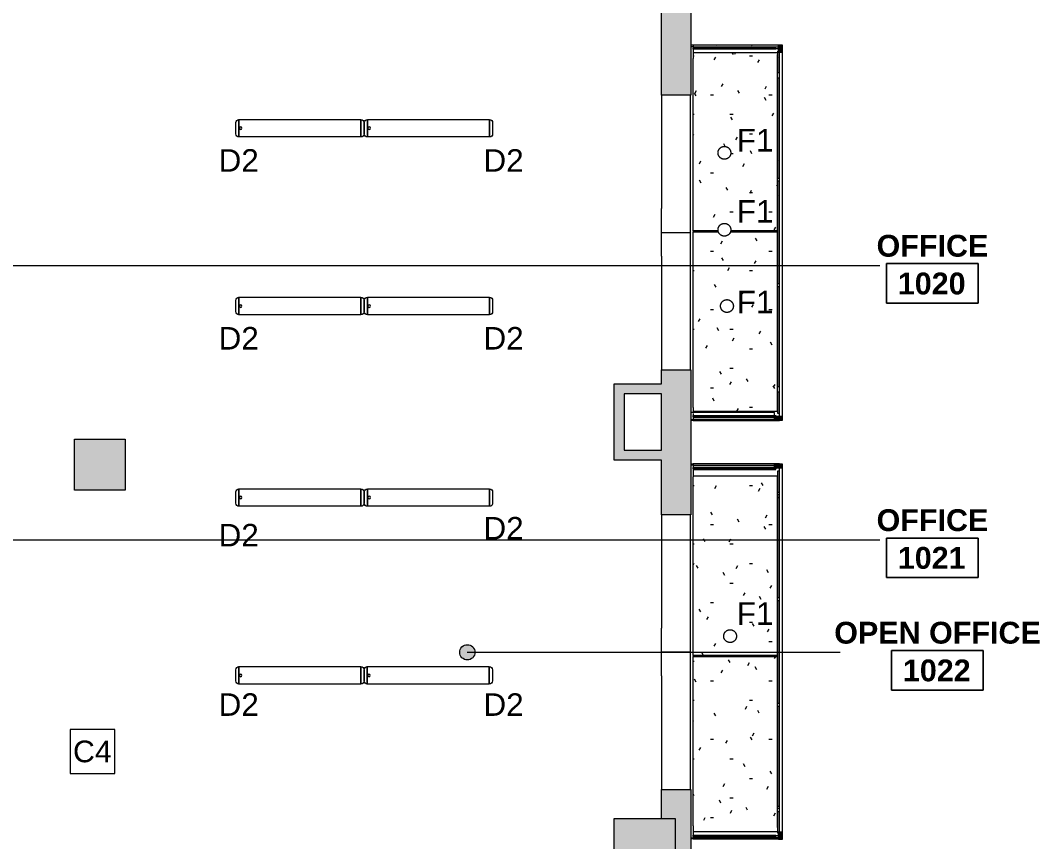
# Model space of a CAD drawing. Header units: inches. Extents: x 4387 to 7158, y 1246 to 2590.
# Drawn here: x 5964.7 to 6365.7, y 1749.2 to 2072.2 of the extents above; entities that cross this region are included whole.
import ezdxf

# ---------------------------------------------------------------- set-up
doc = ezdxf.new("R2010")
doc.units = ezdxf.units.IN
doc.header["$MEASUREMENT"] = 0
for name, color, linetype, lineweight in [('A-AREA-IDEN', 2, 'Continuous', 9), ('A-CLNG', 13, 'Continuous', 13), ('A-CLNG-IDEN', 151, 'Continuous', 9), ('A-CLNG-PATT', 13, 'Continuous', 13), ('A-GLAZ-CURT', 52, 'Continuous', 13), ('A-GLAZ-CWMG', 51, 'Continuous', 13), ('A-WALL', 113, 'Continuous', 13), ('A-WALL-PATT', 111, 'Continuous', 13), ('E-LITE-EQPM', 33, 'Continuous', 9), ('E-LITE-EQPM-IDEN', 33, 'Continuous', 9), ('S-COLS', 52, 'Continuous', 13)]:
    doc.layers.add(name, color=color, linetype=linetype, lineweight=lineweight)
doc.styles.add('Arial', font='arial.ttf', dxfattribs={"height": 8.851796})
doc.styles.add('Swis721 Lt BT', font='swissl.ttf', dxfattribs={"height": 8.514638})
doc.styles.add('Swis721 Lt BT_B', font='', dxfattribs={"height": 8.583975})
doc.styles.get('Swis721 Lt BT_B').set_extended_font_data('Swis721 Lt BT', bold=True)
pattern_1 = [(0, (0, 0), (30.72, 7.68), [1.267, -21.773, 1.267, -21.773, -122.88]), (0, (0, 0), (30.72, 7.68), [-46.08, 1.267, -44.813, 1.267, -21.773, -53.76]), (0, (0, 0), (30.72, 7.68), [-115.2, 1.267, -14.093, 1.267, -37.133]), (120, (11.52, 3.84), (-22.011075, 22.7643), [1.267, -21.773, 1.267, -21.773, -122.88]), (120, (11.52, 3.84), (-22.011075, 22.7643), [-46.08, 1.267, -44.813, 1.267, -21.773, -53.76]), (120, (11.52, 3.84), (-22.011075, 22.7643), [-115.2, 1.267, -14.093, 1.267, -37.133]), (240, (15.36, 19.2), (-8.708925, -30.4443), [1.267, -21.773, 1.267, -21.773, -122.88]), (240, (15.36, 19.2), (-8.708925, -30.4443), [-46.08, 1.267, -44.813, 1.267, -21.773, -53.76]), (240, (15.36, 19.2), (-8.708925, -30.4443), [-115.2, 1.267, -14.093, 1.267, -37.133])]

# ---------------------------------------------------------------- blocks, each defined once
blk = doc.blocks.new('Concrete-Rectangular-Column - 20 X 20-V1-10TH FLOOR RCP')
at = {"layer": 'S-COLS'}
blk.add_hatch(color=10, dxfattribs=at).paths.add_polyline_path([(-10, -10), (10, -10), (10, 10), (-10, 10)], flags=0)
at = {"layer": 'S-COLS', "color": 8, "lineweight": 20}
for p, q in [((-10, 10), (10, 10)), ((-10, -10), (-10, 10)), ((10, 10), (10, -10)), ((10, -10), (-10, -10))]:
    blk.add_line(p, q, dxfattribs=at)
blk = doc.blocks.new('Concrete-Rectangular-Column - 24 x 30-4406399-10TH FLOOR RCP')
at = {"layer": 'S-COLS'}
blk.add_hatch(color=10, dxfattribs=at).paths.add_polyline_path([(-12, -15), (12, -15), (12, 15), (-12, 15)], flags=0)
at = {"layer": 'S-COLS', "color": 8, "lineweight": 20}
for p, q in [((-12, 15), (12, 15)), ((-12, -15), (-12, 15)), ((12, 15), (12, -15)), ((12, -15), (-12, -15))]:
    blk.add_line(p, q, dxfattribs=at)
blk = doc.blocks.new('System Panel - Glazed-4413609-10TH FLOOR RCP')
at = {"layer": 'A-GLAZ-CURT'}
blk.add_hatch(color=10, dxfattribs=at).paths.add_polyline_path([(19.75, -0.25), (19.75, 0.25), (-19.75, 0.25), (-19.75, -0.25), (14.93, -0.25)], flags=0)
at = {"layer": 'A-GLAZ-CURT', "color": 8, "lineweight": 20}
for p, q in [((-19.75, -0.25), (-19.75, 0.25)), ((-19.75, 0.25), (19.75, 0.25)), ((19.75, 0.25), (19.75, -0.25)), ((19.75, -0.25), (-19.75, -0.25))]:
    blk.add_line(p, q, dxfattribs=at)
blk = doc.blocks.new('System Panel - Glazed-4413610-10TH FLOOR RCP')
at = {"layer": 'A-GLAZ-CURT'}
blk.add_hatch(color=10, dxfattribs=at).paths.add_polyline_path([(20.25, 0.25), (-20.25, 0.25), (-20.25, -0.25), (20.25, -0.25)], flags=0)
at = {"layer": 'A-GLAZ-CURT', "color": 8, "lineweight": 20}
for p, q in [((-20.25, -0.25), (-20.25, 0.25)), ((-20.25, 0.25), (20.25, 0.25)), ((20.25, 0.25), (20.25, -0.25)), ((20.25, -0.25), (-20.25, -0.25))]:
    blk.add_line(p, q, dxfattribs=at)
blk = doc.blocks.new('System Panel - Glazed-4427232-10TH FLOOR RCP')
at = {"layer": 'A-GLAZ-CURT'}
blk.add_hatch(color=10, dxfattribs=at).paths.add_polyline_path([(4.25, 0.25), (-4.25, 0.25), (-4.25, -0.25), (4.25, -0.25)], flags=0)
at = {"layer": 'A-GLAZ-CURT', "color": 8, "lineweight": 20}
for p, q in [((-4.25, -0.25), (-4.25, 0.25)), ((-4.25, 0.25), (4.25, 0.25)), ((4.25, 0.25), (4.25, -0.25)), ((4.25, -0.25), (-4.25, -0.25))]:
    blk.add_line(p, q, dxfattribs=at)
blk = doc.blocks.new('System Panel - Glazed-4427233-10TH FLOOR RCP')
at = {"layer": 'A-GLAZ-CURT'}
blk.add_hatch(color=10, dxfattribs=at).paths.add_polyline_path([(-4.25, -0.25), (3.75, -0.25), (3.75, 0), (4.25, 0), (4.25, 0.25), (-4.25, 0.25)], flags=0)
at = {"layer": 'A-GLAZ-CURT', "color": 8, "lineweight": 20}
for p, q in [((-4.25, -0.25), (-4.25, 0.25)), ((-4.25, 0.25), (4.25, 0.25)), ((4.25, 0.25), (4.25, -0.25)), ((4.25, -0.25), (-4.25, -0.25))]:
    blk.add_line(p, q, dxfattribs=at)
blk = doc.blocks.new('System Panel - Glazed-4427234-10TH FLOOR RCP')
at = {"layer": 'A-GLAZ-CURT'}
blk.add_hatch(color=10, dxfattribs=at).paths.add_polyline_path([(16.24, -0.25), (16.24, 0.25), (-16.24, 0.25), (-16.24, -0.25), (15.74, -0.25)], flags=0)
at = {"layer": 'A-GLAZ-CURT', "color": 8, "lineweight": 20}
for p, q in [((-16.24, -0.25), (-16.24, 0.25)), ((-16.24, 0.25), (16.24, 0.25)), ((16.24, 0.25), (16.24, -0.25)), ((16.24, -0.25), (-16.24, -0.25))]:
    blk.add_line(p, q, dxfattribs=at)
blk = doc.blocks.new('System Panel - Glazed-4427235-10TH FLOOR RCP')
at = {"layer": 'A-GLAZ-CURT'}
blk.add_hatch(color=10, dxfattribs=at).paths.add_polyline_path([(16.24, -0.25), (16.24, 0.25), (-16.24, 0.25), (-16.24, -0.25), (-8.98, -0.25)], flags=0)
at = {"layer": 'A-GLAZ-CURT', "color": 8, "lineweight": 20}
for p, q in [((-16.24, -0.25), (-16.24, 0.25)), ((-16.24, 0.25), (16.24, 0.25)), ((16.24, 0.25), (16.24, -0.25)), ((16.24, -0.25), (-16.24, -0.25))]:
    blk.add_line(p, q, dxfattribs=at)
blk = doc.blocks.new('Rectangular Mullion - 1_ Square-4415186-10TH FLOOR RCP')
at = {"layer": 'A-GLAZ-CWMG', "color": 55}
for p, q in [((6229.41, 1919.88), (6229.41, 1918.03)), ((6229.41, 1917.58), (6229.41, 1915.25)), ((6228.46, 1915.25), (6229.41, 1915.25)), ((6229.41, 1914.79), (6228.46, 1914.79)), ((6229.41, 1915.25), (6229.41, 1914.79))]:
    blk.add_line(p, q, dxfattribs=at)
blk = doc.blocks.new('Rectangular Mullion - 1_ Square-4414839-10TH FLOOR RCP')
at = {"layer": 'A-GLAZ-CWMG', "color": 55}
for p, q in [((6263.39, 1968.29), (6263.39, 1988.53)), ((6264.39, 1988.53), (6264.39, 1968.29))]:
    blk.add_line(p, q, dxfattribs=at)
blk = doc.blocks.new('Rectangular Mullion - 1_ Square-4414840-10TH FLOOR RCP')
at = {"layer": 'A-GLAZ-CWMG', "color": 55}
for p, q in [((6229.41, 1916.14), (6229.41, 1915.25)), ((6229.41, 1916.14), (6261.44, 1916.14)), ((6229.41, 1915.25), (6229.41, 1914.79)), ((6261.44, 1915.25), (6229.41, 1915.25)), ((6229.41, 1914.79), (6263.39, 1914.79)), ((6263.39, 1914.79), (6263.39, 1915.03))]:
    blk.add_line(p, q, dxfattribs=at)
blk = doc.blocks.new('Rectangular Mullion - 1_ Square-4414842-10TH FLOOR RCP')
at = {"layer": 'A-GLAZ-CWMG', "color": 55}
blk.add_line((6228.41, 1968.29), (6228.41, 1988.53), dxfattribs=at)
blk = doc.blocks.new('Rectangular Mullion - 1_ Square-4415187-10TH FLOOR RCP')
at = {"layer": 'A-GLAZ-CWMG', "color": 55}
for p, q in [((6263.39, 1927.41), (6263.39, 1968.29)), ((6264.39, 1968.29), (6264.39, 1927.41))]:
    blk.add_line(p, q, dxfattribs=at)
blk = doc.blocks.new('Rectangular Mullion - 1_ Square-4415188-10TH FLOOR RCP')
at = {"layer": 'A-GLAZ-CWMG', "color": 55}
blk.add_line((6228.41, 1934.78), (6228.41, 1968.29), dxfattribs=at)
blk = doc.blocks.new('Rectangular Mullion - 1_ Square-4415189-10TH FLOOR RCP')
at = {"layer": 'A-GLAZ-CWMG', "color": 55}
for p, q in [((6263.39, 1916.53), (6263.39, 1927.41)), ((6264.39, 1927.41), (6264.39, 1916.53)), ((6263.39, 1914.79), (6263.39, 1915.03)), ((6264.39, 1914.79), (6263.39, 1914.79)), ((6264.39, 1915.03), (6264.39, 1914.79))]:
    blk.add_line(p, q, dxfattribs=at)
blk = doc.blocks.new('Rectangular Mullion - 1_ Square-4415218-10TH FLOOR RCP')
at = {"layer": 'A-GLAZ-CWMG', "color": 55}
for p, q in [((6228.41, 1988.53), (6228.41, 2008.77)), ((6229.41, 1989.42), (6229.41, 1989.03))]:
    blk.add_line(p, q, dxfattribs=at)
blk = doc.blocks.new('Rectangular Mullion - 1_ Square-4415220-10TH FLOOR RCP')
at = {"layer": 'A-GLAZ-CWMG', "color": 55}
for p, q in [((6263.39, 2049.65), (6263.39, 2059.53)), ((6264.39, 2059.53), (6264.39, 2049.65))]:
    blk.add_line(p, q, dxfattribs=at)
blk = doc.blocks.new('Rectangular Mullion - 1_ Square-4415221-10TH FLOOR RCP')
at = {"layer": 'A-GLAZ-CWMG', "color": 55}
for p, q in [((6229.41, 2062.15), (6229.41, 2061.81)), ((6229.41, 2061.81), (6229.41, 2060.92)), ((6229.41, 2061.81), (6262.94, 2061.81)), ((6229.46, 2060.92), (6229.41, 2060.92)), ((6262.94, 2060.92), (6261.94, 2060.92))]:
    blk.add_line(p, q, dxfattribs=at)
blk = doc.blocks.new('Rectangular Mullion - 1_ Square-4415223-10TH FLOOR RCP')
at = {"layer": 'A-GLAZ-CWMG', "color": 55}
blk.add_line((6228.41, 2008.77), (6228.41, 2042.78), dxfattribs=at)
blk = doc.blocks.new('Rectangular Mullion - 1_ Square-4415224-10TH FLOOR RCP')
at = {"layer": 'A-GLAZ-CWMG', "color": 55}
for p, q in [((6263.39, 1988.53), (6263.39, 2008.77)), ((6264.39, 2008.77), (6264.39, 1988.53))]:
    blk.add_line(p, q, dxfattribs=at)
blk = doc.blocks.new('Rectangular Mullion - 1_ Square-4415225-10TH FLOOR RCP')
at = {"layer": 'A-GLAZ-CWMG', "color": 55}
for p, q in [((6229.41, 2061.81), (6228.46, 2061.81)), ((6229.41, 2062.15), (6229.41, 2061.81)), ((6229.41, 2061.81), (6229.41, 2057.18))]:
    blk.add_line(p, q, dxfattribs=at)
blk = doc.blocks.new('Rectangular Mullion - 1_ Square-4415226-10TH FLOOR RCP')
at = {"layer": 'A-GLAZ-CWMG', "color": 55}
for p, q in [((6263.39, 2008.77), (6263.39, 2049.65)), ((6264.39, 2049.65), (6264.39, 2008.77))]:
    blk.add_line(p, q, dxfattribs=at)
blk = doc.blocks.new('System Panel - Glazed-4416020-10TH FLOOR RCP')
at = {"layer": 'A-GLAZ-CURT'}
blk.add_hatch(color=10, dxfattribs=at).paths.add_polyline_path([(-19.75, -0.25), (19.75, -0.25), (19.75, 0.25), (-19.75, 0.25)], flags=0)
at = {"layer": 'A-GLAZ-CURT', "color": 8, "lineweight": 20}
for p, q in [((-19.75, -0.25), (-19.75, 0.25)), ((-19.75, 0.25), (19.75, 0.25)), ((19.75, 0.25), (19.75, -0.25)), ((19.75, -0.25), (-19.75, -0.25))]:
    blk.add_line(p, q, dxfattribs=at)
blk = doc.blocks.new('System Panel - Glazed-4416021-10TH FLOOR RCP')
at = {"layer": 'A-GLAZ-CURT'}
blk.add_hatch(color=10, dxfattribs=at).paths.add_polyline_path([(-20.25, 0.25), (-20.25, -0.25), (20.25, -0.25), (20.25, 0.25), (-19.99, 0.25)], flags=0)
at = {"layer": 'A-GLAZ-CURT', "color": 8, "lineweight": 20}
for p, q in [((-20.25, -0.25), (-20.25, 0.25)), ((-20.25, 0.25), (20.25, 0.25)), ((20.25, 0.25), (20.25, -0.25)), ((20.25, -0.25), (-20.25, -0.25))]:
    blk.add_line(p, q, dxfattribs=at)
blk = doc.blocks.new('System Panel - Glazed-V4-10TH FLOOR RCP')
at = {"layer": 'A-GLAZ-CURT'}
blk.add_hatch(color=10, dxfattribs=at).paths.add_polyline_path([(-19.75, 0.25), (-19.75, -0.25), (19.75, -0.25), (19.75, 0.25), (-14.21, 0.25)], flags=0)
at = {"layer": 'A-GLAZ-CURT', "color": 8, "lineweight": 20}
for p, q in [((-19.75, -0.25), (-19.75, 0.25)), ((-19.75, 0.25), (19.75, 0.25)), ((19.75, 0.25), (19.75, -0.25)), ((19.75, -0.25), (-19.75, -0.25))]:
    blk.add_line(p, q, dxfattribs=at)
blk = doc.blocks.new('System Panel - Glazed-4427254-10TH FLOOR RCP')
at = {"layer": 'A-GLAZ-CURT'}
for p, q in [((-4.75, -0.25), (-4.75, 0.25)), ((-4.75, 0.25), (3.75, 0.25)), ((3.75, 0.25), (3.75, -0.25)), ((3.75, -0.25), (-4.75, -0.25))]:
    blk.add_line(p, q, dxfattribs=at)
blk = doc.blocks.new('System Panel - Glazed-V5-10TH FLOOR RCP')
at = {"layer": 'A-GLAZ-CURT'}
blk.add_hatch(color=10, dxfattribs=at).paths.add_polyline_path([(16.24, -0.25), (16.24, 0.25), (-16.24, 0.25), (-16.24, -0.25)], flags=0)
at = {"layer": 'A-GLAZ-CURT', "color": 8, "lineweight": 20}
for p, q in [((-16.24, -0.25), (-16.24, 0.25)), ((-16.24, 0.25), (16.24, 0.25)), ((16.24, 0.25), (16.24, -0.25)), ((16.24, -0.25), (-16.24, -0.25))]:
    blk.add_line(p, q, dxfattribs=at)
blk = doc.blocks.new('System Panel - Glazed-4427255-10TH FLOOR RCP')
at = {"layer": 'A-GLAZ-CURT'}
blk.add_hatch(color=10, dxfattribs=at).paths.add_polyline_path([(16.24, -0.25), (16.24, 0.25), (-16.24, 0.25), (-16.24, -0.25)], flags=0)
at = {"layer": 'A-GLAZ-CURT', "color": 8, "lineweight": 20}
for p, q in [((-16.24, -0.25), (-16.24, 0.25)), ((-16.24, 0.25), (16.24, 0.25)), ((16.24, 0.25), (16.24, -0.25)), ((16.24, -0.25), (-16.24, -0.25))]:
    blk.add_line(p, q, dxfattribs=at)
blk = doc.blocks.new('Rectangular Mullion - 1_ Square-4416011-10TH FLOOR RCP')
at = {"layer": 'A-GLAZ-CWMG', "color": 55}
for p, q in [((6229.46, 1896.53), (6229.46, 1896.28)), ((6229.46, 1896.53), (6261.44, 1896.53)), ((6229.46, 1895.78), (6229.46, 1895.53)), ((6229.46, 1895.53), (6261.94, 1895.53)), ((6261.94, 1895.53), (6261.94, 1895.78))]:
    blk.add_line(p, q, dxfattribs=at)
blk = doc.blocks.new('System Panel - Glazed-4415190-10TH FLOOR RCP')
at = {"layer": 'A-GLAZ-CURT', "color": 55}
blk.add_line((6263.39, 1885.71), (6262.44, 1885.71), dxfattribs=at)
blk = doc.blocks.new('Rectangular Mullion - 1_ Square-V6-10TH FLOOR RCP')
at = {"layer": 'A-GLAZ-CWMG', "color": 55}
blk.add_line((6228.41, 1824.03), (6228.41, 1844.26), dxfattribs=at)
blk = doc.blocks.new('Rectangular Mullion - 1_ Square-V7-10TH FLOOR RCP')
at = {"layer": 'A-GLAZ-CWMG', "color": 55}
for p, q in [((6263.39, 1897.53), (6263.39, 1897.77)), ((6263.39, 1897.77), (6264.39, 1897.77)), ((6264.39, 1897.77), (6264.39, 1897.53)), ((6263.39, 1885.15), (6263.39, 1896.03)), ((6264.39, 1896.03), (6264.39, 1885.15))]:
    blk.add_line(p, q, dxfattribs=at)
blk = doc.blocks.new('Rectangular Mullion - 1_ Square-V8-10TH FLOOR RCP')
at = {"layer": 'A-GLAZ-CWMG', "color": 55}
for p, q in [((6229.41, 1897.77), (6229.41, 1897.3)), ((6263.39, 1897.77), (6229.41, 1897.77)), ((6229.41, 1897.3), (6229.41, 1896.42)), ((6229.41, 1897.3), (6261.44, 1897.3)), ((6263.39, 1897.53), (6263.39, 1897.77)), ((6229.46, 1896.42), (6229.41, 1896.42))]:
    blk.add_line(p, q, dxfattribs=at)
blk = doc.blocks.new('Rectangular Mullion - 1_ Square-V9-10TH FLOOR RCP')
at = {"layer": 'A-GLAZ-CWMG', "color": 55}
blk.add_line((6228.41, 1844.26), (6228.41, 1877.78), dxfattribs=at)
blk = doc.blocks.new('Rectangular Mullion - 1_ Square-V10-10TH FLOOR RCP')
at = {"layer": 'A-GLAZ-CWMG', "color": 55}
for p, q in [((6228.46, 1897.77), (6229.41, 1897.77)), ((6229.41, 1897.3), (6228.46, 1897.3)), ((6229.41, 1897.77), (6229.41, 1897.3)), ((6229.41, 1897.3), (6229.41, 1892.68))]:
    blk.add_line(p, q, dxfattribs=at)
blk = doc.blocks.new('Rectangular Mullion - 1_ Square-4415222-10TH FLOOR RCP')
at = {"layer": 'A-GLAZ-CWMG', "color": 55}
for p, q in [((6262.44, 1885.59), (6263.39, 1885.59)), ((6263.39, 1884.71), (6262.44, 1884.71)), ((6263.39, 1884.71), (6263.39, 1885.59))]:
    blk.add_line(p, q, dxfattribs=at)
blk = doc.blocks.new('System Panel - Glazed-V11-10TH FLOOR RCP')
at = {"layer": 'A-GLAZ-CURT', "color": 55}
blk.add_line((6262.44, 1762.35), (6263.39, 1762.35), dxfattribs=at)
blk = doc.blocks.new('Rectangular Mullion - 1_ Square-V12-10TH FLOOR RCP')
at = {"layer": 'A-GLAZ-CWMG', "color": 55}
for p, q in [((6229.41, 1755.38), (6229.41, 1750.75)), ((6228.46, 1750.75), (6229.41, 1750.75)), ((6229.41, 1750.28), (6228.46, 1750.28)), ((6229.41, 1750.75), (6229.41, 1750.28))]:
    blk.add_line(p, q, dxfattribs=at)
blk = doc.blocks.new('Rectangular Mullion - 1_ Square-V13-10TH FLOOR RCP')
at = {"layer": 'A-GLAZ-CWMG', "color": 55}
for p, q in [((6229.41, 1751.63), (6229.41, 1750.75)), ((6229.41, 1751.63), (6229.46, 1751.63)), ((6229.41, 1750.75), (6229.41, 1750.28)), ((6262.94, 1750.75), (6229.41, 1750.75)), ((6229.41, 1750.28), (6262.94, 1750.28)), ((6261.94, 1751.63), (6262.94, 1751.63))]:
    blk.add_line(p, q, dxfattribs=at)
blk = doc.blocks.new('Rectangular Mullion - 1_ Square-V14-10TH FLOOR RCP')
at = {"layer": 'A-GLAZ-CWMG', "color": 55}
for p, q in [((6228.41, 1803.79), (6228.41, 1824.03)), ((6229.41, 1822.42), (6229.41, 1822.03))]:
    blk.add_line(p, q, dxfattribs=at)
blk = doc.blocks.new('Rectangular Mullion - 1_ Square-V15-10TH FLOOR RCP')
at = {"layer": 'A-GLAZ-CWMG', "color": 55}
blk.add_line((6228.41, 1769.78), (6228.41, 1803.79), dxfattribs=at)
blk = doc.blocks.new('Rectangular Mullion - 1_ Square-V16-10TH FLOOR RCP')
at = {"layer": 'A-GLAZ-CWMG', "color": 55}
for p, q in [((6263.39, 1753.03), (6263.39, 1762.9)), ((6264.39, 1762.9), (6264.39, 1753.03))]:
    blk.add_line(p, q, dxfattribs=at)
blk = doc.blocks.new('Suspended-Linear-LED-Direct_Indirect-Pinnacle-LC6A35 - INVALID TYPE 8_-5952402-10TH FLOOR RCP')
at = {"layer": 'E-LITE-EQPM'}
for p, q in [((-25.25, 2.19), (-25.25, -2.19)), ((-24, -3.44), (-24, 3.44)), ((24, 3.44), (-24, 3.44)), ((-24, 3.44), (-24, -3.44)), ((24, 3.44), (24, -3.44)), ((24, -3.44), (24, 3.44)), ((25.25, -2.19), (25.25, 2.19)), ((-24, -3.44), (24, -3.44))]:
    blk.add_line(p, q, dxfattribs=at)
blk.add_circle((-23.36, 0), 0.5, dxfattribs=at)
for centre, start, end in [((-24, 2.19), 90, 180), ((24, 2.19), 360, 90), ((-24, -2.19), 180, 270), ((24, -2.19), 270, 360)]:
    blk.add_arc(centre, 1.25, start, end, dxfattribs=at)
blk = doc.blocks.new('Bulb_Fiction_Pendant_15732 - P1-6321019-10TH FLOOR RCP')
at = {"layer": 'E-LITE-EQPM', "flags": 128}
for points in [[(-2.58, 0), (-2.57, 0.1), (-2.57, 0.2), (-2.56, 0.3), (-2.54, 0.4), (-2.53, 0.5), (-2.5, 0.6), (-2.48, 0.7), (-2.45, 0.79), (-2.41, 0.89), (-2.38, 0.98), (-2.34, 1.07), (-2.29, 1.16), (-2.24, 1.25), (-2.19, 1.34), (-2.14, 1.42), (-2.08, 1.5), (-2.02, 1.58), (-1.95, 1.66), (-1.88, 1.74), (-1.81, 1.81), (-1.74, 1.88), (-1.66, 1.94), (-1.58, 2), (-1.5, 2.06), (-1.42, 2.12), (-1.33, 2.17), (-1.24, 2.22), (-1.15, 2.27), (-1.06, 2.31), (-0.97, 2.35), (-0.87, 2.38), (-0.78, 2.41), (-0.68, 2.44), (-0.58, 2.46), (-0.48, 2.48), (-0.38, 2.5), (-0.28, 2.51), (-0.18, 2.52), (-0.08, 2.52), (0.02, 2.52), (0.12, 2.51), (0.22, 2.5), (0.32, 2.49), (0.42, 2.47), (0.52, 2.45), (0.61, 2.43), (0.71, 2.4), (0.81, 2.37), (0.9, 2.33), (0.99, 2.29), (1.08, 2.25), (1.17, 2.2), (1.26, 2.15), (1.34, 2.09), (1.43, 2.04), (1.51, 1.98), (1.58, 1.91), (1.66, 1.84), (1.73, 1.77), (1.8, 1.7), (1.87, 1.63), (1.93, 1.55), (1.99, 1.47), (2.05, 1.38), (2.1, 1.3), (2.15, 1.21), (2.2, 1.12), (2.24, 1.03), (2.28, 0.94), (2.32, 0.84), (2.35, 0.75), (2.38, 0.65), (2.4, 0.55), (2.42, 0.46), (2.44, 0.36), (2.45, 0.26), (2.46, 0.16), (2.46, 0.05), (2.46, 0)], [(2.46, 0), (2.46, -0.1), (2.46, -0.2), (2.45, -0.3), (2.43, -0.4), (2.41, -0.5), (2.39, -0.6), (2.37, -0.7), (2.34, -0.79), (2.3, -0.89), (2.26, -0.98), (2.22, -1.07), (2.18, -1.16), (2.13, -1.25), (2.08, -1.34), (2.02, -1.42), (1.96, -1.5), (1.9, -1.58), (1.84, -1.66), (1.77, -1.74), (1.7, -1.81), (1.63, -1.88), (1.55, -1.94), (1.47, -2), (1.39, -2.06), (1.31, -2.12), (1.22, -2.17), (1.13, -2.22), (1.04, -2.27), (0.95, -2.31), (0.86, -2.35), (0.76, -2.38), (0.67, -2.41), (0.57, -2.44), (0.47, -2.46), (0.37, -2.48), (0.27, -2.5), (0.17, -2.51), (0.07, -2.52), (-0.03, -2.52), (-0.13, -2.52), (-0.23, -2.51), (-0.33, -2.5), (-0.43, -2.49), (-0.53, -2.47), (-0.63, -2.45), (-0.73, -2.43), (-0.82, -2.4), (-0.92, -2.37), (-1.01, -2.33), (-1.1, -2.29), (-1.2, -2.25), (-1.28, -2.2), (-1.37, -2.15), (-1.46, -2.09), (-1.54, -2.04), (-1.62, -1.98), (-1.7, -1.91), (-1.77, -1.84), (-1.84, -1.77), (-1.91, -1.7), (-1.98, -1.63), (-2.04, -1.55), (-2.1, -1.47), (-2.16, -1.38), (-2.22, -1.3), (-2.27, -1.21), (-2.31, -1.12), (-2.36, -1.03), (-2.39, -0.94), (-2.43, -0.84), (-2.46, -0.75), (-2.49, -0.65), (-2.51, -0.55), (-2.53, -0.46), (-2.55, -0.36), (-2.56, -0.26), (-2.57, -0.16), (-2.58, -0.05), (-2.58, 0)]]:
    blk.add_lwpolyline(points, dxfattribs=at)
blk = doc.blocks.new('Bulb_Fiction_Pendant_15732 - P1-6321018-10TH FLOOR RCP')
at = {"layer": 'E-LITE-EQPM', "flags": 128}
for points in [[(-2.58, 0), (-2.57, 0.1), (-2.57, 0.2), (-2.56, 0.3), (-2.54, 0.4), (-2.53, 0.5), (-2.5, 0.6), (-2.48, 0.7), (-2.45, 0.79), (-2.41, 0.89), (-2.38, 0.98), (-2.34, 1.07), (-2.29, 1.16), (-2.24, 1.25), (-2.19, 1.34), (-2.14, 1.42), (-2.08, 1.5), (-2.02, 1.58), (-1.95, 1.66), (-1.88, 1.74), (-1.81, 1.81), (-1.74, 1.88), (-1.66, 1.94), (-1.58, 2), (-1.5, 2.06), (-1.42, 2.12), (-1.33, 2.17), (-1.24, 2.22), (-1.15, 2.27), (-1.06, 2.31), (-0.97, 2.35), (-0.87, 2.38), (-0.78, 2.41), (-0.68, 2.44), (-0.58, 2.46), (-0.48, 2.48), (-0.38, 2.5), (-0.28, 2.51), (-0.18, 2.52), (-0.08, 2.52), (0.02, 2.52), (0.12, 2.51), (0.22, 2.5), (0.32, 2.49), (0.42, 2.47), (0.52, 2.45), (0.61, 2.43), (0.71, 2.4), (0.81, 2.37), (0.9, 2.33), (0.99, 2.29), (1.08, 2.25), (1.17, 2.2), (1.26, 2.15), (1.34, 2.09), (1.43, 2.04), (1.51, 1.98), (1.58, 1.91), (1.66, 1.84), (1.73, 1.77), (1.8, 1.7), (1.87, 1.63), (1.93, 1.55), (1.99, 1.47), (2.05, 1.38), (2.1, 1.3), (2.15, 1.21), (2.2, 1.12), (2.24, 1.03), (2.28, 0.94), (2.32, 0.84), (2.35, 0.75), (2.38, 0.65), (2.4, 0.55), (2.42, 0.46), (2.44, 0.36), (2.45, 0.26), (2.46, 0.16), (2.46, 0.05), (2.46, 0)], [(2.46, 0), (2.46, -0.1), (2.46, -0.2), (2.45, -0.3), (2.43, -0.4), (2.41, -0.5), (2.39, -0.6), (2.37, -0.7), (2.34, -0.79), (2.3, -0.89), (2.26, -0.98), (2.22, -1.07), (2.18, -1.16), (2.13, -1.25), (2.08, -1.34), (2.02, -1.42), (1.96, -1.5), (1.9, -1.58), (1.84, -1.66), (1.77, -1.74), (1.7, -1.81), (1.63, -1.88), (1.55, -1.94), (1.47, -2), (1.39, -2.06), (1.31, -2.12), (1.22, -2.17), (1.13, -2.22), (1.04, -2.27), (0.95, -2.31), (0.86, -2.35), (0.76, -2.38), (0.67, -2.41), (0.57, -2.44), (0.47, -2.46), (0.37, -2.48), (0.27, -2.5), (0.17, -2.51), (0.07, -2.52), (-0.03, -2.52), (-0.13, -2.52), (-0.23, -2.51), (-0.33, -2.5), (-0.43, -2.49), (-0.53, -2.47), (-0.63, -2.45), (-0.73, -2.43), (-0.82, -2.4), (-0.92, -2.37), (-1.01, -2.33), (-1.1, -2.29), (-1.2, -2.25), (-1.28, -2.2), (-1.37, -2.15), (-1.46, -2.09), (-1.54, -2.04), (-1.62, -1.98), (-1.7, -1.91), (-1.77, -1.84), (-1.84, -1.77), (-1.91, -1.7), (-1.98, -1.63), (-2.04, -1.55), (-2.1, -1.47), (-2.16, -1.38), (-2.22, -1.3), (-2.27, -1.21), (-2.31, -1.12), (-2.36, -1.03), (-2.39, -0.94), (-2.43, -0.84), (-2.46, -0.75), (-2.49, -0.65), (-2.51, -0.55), (-2.53, -0.46), (-2.55, -0.36), (-2.56, -0.26), (-2.57, -0.16), (-2.58, -0.05), (-2.58, 0)]]:
    blk.add_lwpolyline(points, dxfattribs=at)
blk = doc.blocks.new('Bulb_Fiction_Pendant_15732 - P1-6321020-10TH FLOOR RCP')
at = {"layer": 'E-LITE-EQPM', "flags": 128}
for points in [[(-2.58, 0), (-2.57, 0.1), (-2.57, 0.2), (-2.56, 0.3), (-2.54, 0.4), (-2.53, 0.5), (-2.5, 0.6), (-2.48, 0.7), (-2.45, 0.79), (-2.41, 0.89), (-2.38, 0.98), (-2.34, 1.07), (-2.29, 1.16), (-2.24, 1.25), (-2.19, 1.34), (-2.14, 1.42), (-2.08, 1.5), (-2.02, 1.58), (-1.95, 1.66), (-1.88, 1.74), (-1.81, 1.81), (-1.74, 1.88), (-1.66, 1.94), (-1.58, 2), (-1.5, 2.06), (-1.42, 2.12), (-1.33, 2.17), (-1.24, 2.22), (-1.15, 2.27), (-1.06, 2.31), (-0.97, 2.35), (-0.87, 2.38), (-0.78, 2.41), (-0.68, 2.44), (-0.58, 2.46), (-0.48, 2.48), (-0.38, 2.5), (-0.28, 2.51), (-0.18, 2.52), (-0.08, 2.52), (0.02, 2.52), (0.12, 2.51), (0.22, 2.5), (0.32, 2.49), (0.42, 2.47), (0.52, 2.45), (0.61, 2.43), (0.71, 2.4), (0.81, 2.37), (0.9, 2.33), (0.99, 2.29), (1.08, 2.25), (1.17, 2.2), (1.26, 2.15), (1.34, 2.09)], [(2.46, 0), (2.46, -0.1), (2.46, -0.2), (2.45, -0.3), (2.43, -0.4), (2.41, -0.5), (2.39, -0.6), (2.37, -0.7), (2.34, -0.79), (2.3, -0.89), (2.26, -0.98), (2.22, -1.07), (2.18, -1.16), (2.13, -1.25), (2.08, -1.34), (2.02, -1.42), (1.96, -1.5), (1.9, -1.58), (1.84, -1.66), (1.77, -1.74), (1.7, -1.81), (1.63, -1.88), (1.55, -1.94), (1.47, -2), (1.39, -2.06), (1.31, -2.12), (1.22, -2.17), (1.13, -2.22), (1.04, -2.27), (0.95, -2.31), (0.86, -2.35), (0.76, -2.38), (0.67, -2.41), (0.57, -2.44), (0.47, -2.46), (0.37, -2.48), (0.27, -2.5), (0.17, -2.51), (0.07, -2.52), (-0.03, -2.52), (-0.13, -2.52), (-0.23, -2.51), (-0.33, -2.5), (-0.43, -2.49), (-0.53, -2.47), (-0.63, -2.45), (-0.73, -2.43), (-0.82, -2.4), (-0.92, -2.37), (-1.01, -2.33), (-1.1, -2.29), (-1.2, -2.25), (-1.28, -2.2), (-1.37, -2.15), (-1.46, -2.09), (-1.54, -2.04), (-1.62, -1.98), (-1.7, -1.91), (-1.77, -1.84), (-1.84, -1.77), (-1.91, -1.7), (-1.98, -1.63), (-2.04, -1.55), (-2.1, -1.47), (-2.16, -1.38), (-2.22, -1.3), (-2.27, -1.21), (-2.31, -1.12), (-2.36, -1.03), (-2.39, -0.94), (-2.43, -0.84), (-2.46, -0.75), (-2.49, -0.65), (-2.51, -0.55), (-2.53, -0.46), (-2.55, -0.36), (-2.56, -0.26), (-2.57, -0.16), (-2.58, -0.05), (-2.58, 0)], [(1.34, 2.09), (1.43, 2.04), (1.51, 1.98), (1.58, 1.91), (1.66, 1.84), (1.73, 1.77), (1.8, 1.7), (1.87, 1.63), (1.93, 1.55), (1.99, 1.47), (2.05, 1.38), (2.1, 1.3), (2.15, 1.21), (2.2, 1.12), (2.24, 1.03), (2.28, 0.94), (2.32, 0.84), (2.35, 0.75), (2.38, 0.65), (2.4, 0.55), (2.42, 0.46), (2.44, 0.36), (2.45, 0.26), (2.46, 0.16), (2.46, 0.05), (2.46, 0)]]:
    blk.add_lwpolyline(points, dxfattribs=at)
blk = doc.blocks.new('OTJ_ Room Tag - Room Name _ Number-360227-10TH FLOOR RCP')
at = {"layer": 'A-AREA-IDEN'}
for p, q in [((-0.1881, -0.1636), (-0.1881, -0.0018)), ((-0.1881, -0.0018), (0.1869, -0.0018)), ((0.1869, -0.0018), (-0.1881, -0.0018)), ((-0.1881, -0.0018), (-0.1881, -0.1636)), ((0.1869, -0.0018), (0.1869, -0.1636)), ((0.1869, -0.1636), (0.1869, -0.0018)), ((0.1869, -0.1636), (-0.1881, -0.1636)), ((-0.1881, -0.1636), (0.1869, -0.1636))]:
    blk.add_line(p, q, dxfattribs=at)

msp = doc.modelspace()

# ---------------------------------------------------------------- hatches: boundary and pattern name
at = {"layer": 'A-AREA-IDEN'}
h = msp.add_hatch(color=256, dxfattribs=at)
edge = h.paths.add_edge_path(flags=0)
edge.add_arc((6140.56, 1823.67), 3, 0, 360)
at = {"layer": 'A-CLNG-PATT'}
h = msp.add_hatch(dxfattribs=at)
h.set_pattern_fill('FP_1', color=256, style=0, pattern_type=2)
h.set_pattern_definition([(0, (0, 494.803), (15.36, 3.384), [1.267, -10.253, 1.267, -10.253, -61.44]), (0, (0, 494.803), (15.36, 3.384), [-23.04, 1.267, -21.773, 1.267, -10.253, -26.88]), (0, (0, 494.803), (15.36, 3.384), [-57.6, 1.267, -6.413, 1.267, -17.933]), (123.23, (5.76, 496.495), (-10.5596964, 9.350249), [1.156, -9.355, 1.156, -9.355, -56.058]), (123.23, (5.76, 496.495), (-10.5596964, 9.350249), [-21.022, 1.156, -19.866, 1.156, -9.355, -24.526]), (123.23, (5.76, 496.495), (-10.5596964, 9.350249), [-52.555, 1.156, -5.851, 1.156, -16.362]), (236.77, (7.68, 503.264), (-4.8007794, -14.0962152), [1.156, -9.355, 1.156, -9.355, -56.058]), (236.77, (7.68, 503.264), (-4.8007794, -14.0962152), [-21.022, 1.156, -19.866, 1.156, -9.355, -24.526]), (236.77, (7.68, 503.264), (-4.8007794, -14.0962152), [-52.555, 1.156, -5.851, 1.156, -16.362])])
h.paths.add_polyline_path([(6262.69, 1989.8), (6262.69, 2009.03), (6263.19, 2009.03), (6263.19, 1989.8), (6263.39, 1989.8), (6263.39, 2059.53), (6263.19, 2059.53), (6263.19, 2051.53), (6262.69, 2051.53), (6262.69, 2059.53), (6229.41, 2059.53), (6229.41, 2058.8), (6262.44, 2058.8), (6262.44, 1989.8)], flags=0)
h.paths.add_polyline_path([(6264.39, 1989.8), (6264.44, 1989.8), (6264.44, 2059.53), (6264.39, 2059.53), (6264.39, 1991.38)], flags=0)
h.paths.add_polyline_path([(6263.19, 2010.03), (6262.69, 2010.03), (6262.69, 2049.53), (6263.19, 2049.53), (6263.19, 2014.85)], flags=0)
h.paths.add_polyline_path([(6228.46, 2062.15), (6262.94, 2062.15), (6262.94, 2062.53), (6228.46, 2062.53)], flags=0)
h = msp.add_hatch(dxfattribs=at)
h.set_pattern_fill('FP_13', color=256, style=0, pattern_type=2)
h.set_pattern_definition(pattern_1)
h.paths.add_polyline_path([(6229.41, 1989.42), (6239.24, 1989.44), (6239.19, 1989.82), (6239.31, 1990.54), (6239.44, 1990.89), (6239.74, 1991.38), (6240.12, 1991.75), (6240.69, 1992.12), (6240.74, 1992.14), (6241.61, 1992.32), (6242.33, 1992.25), (6242.68, 1992.13), (6243.17, 1991.87), (6243.7, 1991.33), (6243.94, 1990.98), (6244.15, 1990.45), (6244.23, 1989.8), (6244.21, 1989.42), (6262.44, 1989.42), (6262.44, 2058.8), (6229.41, 2058.8), (6229.41, 1989.8)], flags=0)
h.paths.add_polyline_path([(6241.81, 2017.56), (6241.08, 2017.64), (6240.73, 2017.76), (6240.25, 2018.02), (6239.71, 2018.55), (6239.48, 2018.9), (6239.27, 2019.44), (6239.19, 2020.07), (6239.31, 2020.79), (6239.44, 2021.14), (6239.79, 2021.68), (6240.12, 2022), (6240.69, 2022.37), (6240.74, 2022.39), (6241.61, 2022.57), (6242.33, 2022.5), (6242.68, 2022.38), (6243.17, 2022.12), (6243.7, 2021.58), (6243.94, 2021.23), (6244.15, 2020.7), (6244.23, 2020.07), (6244.1, 2019.34), (6243.97, 2019), (6243.63, 2018.46), (6243.3, 2018.13), (6242.75, 2017.78), (6242.67, 2017.74), (6242.12, 2017.6)], flags=0)
h = msp.add_hatch(dxfattribs=at)
h.set_pattern_fill('FP_13', color=256, style=0, pattern_type=2)
h.set_pattern_definition(pattern_1)
h.paths.add_polyline_path([(6262.44, 1918.42), (6262.44, 1989.03), (6244.09, 1989.03), (6243.97, 1988.75), (6243.63, 1988.21), (6243.3, 1987.88), (6242.73, 1987.52), (6242.67, 1987.49), (6241.81, 1987.31), (6241.08, 1987.39), (6240.73, 1987.51), (6240.25, 1987.77), (6239.71, 1988.3), (6239.48, 1988.65), (6239.33, 1989.03), (6229.41, 1989.03), (6229.41, 1918.42)], flags=0)
h.paths.add_polyline_path([(6242.81, 1957.31), (6242.08, 1957.39), (6241.73, 1957.51), (6241.25, 1957.77), (6240.71, 1958.3), (6240.48, 1958.65), (6240.27, 1959.19), (6240.19, 1959.82), (6240.31, 1960.54), (6240.44, 1960.89), (6240.79, 1961.43), (6241.12, 1961.75), (6241.56, 1962.04), (6241.74, 1962.14), (6242.61, 1962.32), (6243.33, 1962.25), (6243.68, 1962.13), (6244.17, 1961.87), (6244.7, 1961.33), (6244.94, 1960.98), (6245.15, 1960.45), (6245.23, 1959.82), (6245.1, 1959.09), (6244.97, 1958.75), (6244.63, 1958.21), (6244.3, 1957.88), (6243.73, 1957.52), (6243.67, 1957.49), (6243.12, 1957.35)], flags=0)
h = msp.add_hatch(dxfattribs=at)
h.set_pattern_fill('FP_13', color=256, style=0, pattern_type=2)
h.set_pattern_definition(pattern_1)
h.paths.add_polyline_path([(6262.44, 1822.42), (6262.44, 1893.03), (6229.41, 1893.03), (6229.41, 1822.42)], flags=0)
h.paths.add_polyline_path([(6244.04, 1827.52), (6243.32, 1827.6), (6242.97, 1827.72), (6242.48, 1827.98), (6241.95, 1828.51), (6241.71, 1828.86), (6241.5, 1829.4), (6241.42, 1830.03), (6241.55, 1830.75), (6241.68, 1831.1), (6242.02, 1831.64), (6242.35, 1831.96), (6242.92, 1832.33), (6242.98, 1832.35), (6243.84, 1832.54), (6244.57, 1832.46), (6244.92, 1832.34), (6245.4, 1832.08), (6245.94, 1831.54), (6246.17, 1831.19), (6246.38, 1830.66), (6246.46, 1830.03), (6246.34, 1829.3), (6246.21, 1828.96), (6245.86, 1828.42), (6245.53, 1828.09), (6244.96, 1827.73), (6244.91, 1827.7), (6244.36, 1827.56)], flags=0)
h = msp.add_hatch(dxfattribs=at)
h.set_pattern_fill('FP_13', color=256, style=0, pattern_type=2)
h.set_pattern_definition(pattern_1)
h.paths.add_polyline_path([(6262.44, 1754.84), (6262.44, 1822.03), (6229.41, 1822.03), (6229.41, 1754.84)], flags=0)
at = {"layer": 'A-WALL-PATT', "lineweight": 9}
h = msp.add_hatch(color=7, dxfattribs=at)
h.paths.add_polyline_path([(6228.46, 2042.78), (6228.46, 2123.26), (6216.96, 2123.26), (6216.96, 2042.78)], flags=0)
h.paths.add_polyline_path([(6216.96, 2193.26), (6228.46, 2193.26), (6228.46, 2276.78), (6216.96, 2276.78), (6216.96, 2249.53)], flags=0)
for points in [[(6262.94, 2059.53), (6264.44, 2059.53), (6264.44, 2062.53), (6262.94, 2062.53), (6262.94, 2060.92)], [(6216.96, 1877.78), (6228.46, 1877.78), (6228.46, 1934.78), (6216.96, 1934.78), (6216.96, 1893.03)], [(6202.23, 1925.35), (6216.96, 1925.35), (6216.96, 1929.28), (6198.28, 1929.28), (6198.28, 1925.35), (6202.22, 1925.35)], [(6198.28, 1899.28), (6202.22, 1899.28), (6202.22, 1925.35), (6198.28, 1925.35)], [(6264.39, 1915.03), (6264.44, 1915.03), (6264.44, 1916.53), (6261.94, 1916.53), (6261.94, 1916.28), (6261.44, 1916.28), (6261.44, 1915.03), (6263.39, 1915.03)], [(6215.52, 1899.28), (6216.96, 1899.28), (6216.96, 1903.21), (6202.22, 1903.21), (6202.23, 1899.28)], [(6263.39, 1896.03), (6264.44, 1896.03), (6264.44, 1897.53), (6261.44, 1897.53), (6261.44, 1896.28), (6261.94, 1896.28), (6261.94, 1896.03), (6262.44, 1896.03)], [(6222.28, 1712.78), (6228.46, 1712.78), (6228.46, 1769.78), (6216.96, 1769.78), (6216.96, 1758.28), (6222.28, 1758.28), (6222.28, 1728.28), (6216.96, 1728.28), (6216.96, 1712.78)], [(6262.94, 1750.03), (6264.44, 1750.03), (6264.44, 1753.03), (6262.94, 1753.03), (6262.94, 1750.28)]]:
    msp.add_hatch(color=7, dxfattribs=at).paths.add_polyline_path(points, flags=0)

# ---------------------------------------------------------------- linework, layer by layer
at = {"layer": 'A-AREA-IDEN'}
for p, q in [((5894.03, 1975.82), (6302.89, 1975.82)), ((5894.03, 1867.93), (6302.89, 1867.93)), ((6140.56, 1823.67), (6287.21, 1823.67))]:
    msp.add_line(p, q, dxfattribs=at)
msp.add_circle((6140.56, 1823.67), 3, dxfattribs=at)
at = {"layer": 'A-CLNG'}
for p, q in [((6228.46, 2062.53), (6262.94, 2062.53)), ((6229.41, 1989.42), (6229.41, 2057.18)), ((6262.44, 2058.8), (6262.44, 1989.42)), ((6264.44, 2059.53), (6264.44, 1989.8)), ((6216.96, 1979.39), (6216.96, 1998.16)), ((6239.24, 1989.42), (6229.41, 1989.42)), ((6229.41, 1989.03), (6239.33, 1989.03)), ((6229.41, 1919.88), (6229.41, 1989.03)), ((6244.09, 1989.03), (6262.44, 1989.03)), ((6262.44, 1989.42), (6244.17, 1989.42)), ((6262.69, 1989.8), (6262.44, 1989.8)), ((6262.44, 1989.03), (6262.44, 1918.42)), ((6263.39, 1989.8), (6263.19, 1989.8)), ((6264.44, 1989.8), (6264.39, 1989.8)), ((6262.44, 1918.42), (6229.41, 1918.42)), ((6229.41, 1893.03), (6262.44, 1893.03)), ((6262.44, 1893.03), (6262.44, 1822.42)), ((6229.41, 1822.42), (6229.41, 1892.68)), ((6216.96, 1814.39), (6216.96, 1833.16)), ((6262.44, 1822.42), (6229.41, 1822.42)), ((6229.41, 1822.03), (6262.44, 1822.03)), ((6229.41, 1755.38), (6229.41, 1822.03)), ((6262.44, 1822.03), (6262.44, 1754.84))]:
    msp.add_line(p, q, dxfattribs=at)
at = {"layer": 'A-CLNG-IDEN', "flags": 128}
msp.add_lwpolyline([(5984.25, 1793.37), (5984.25, 1776.08), (6001.83, 1776.08), (6001.83, 1793.37)], close=True, dxfattribs=at)
at = {"layer": 'A-WALL', "color": 8, "lineweight": 20}
for p, q in [((6228.46, 2123.26), (6228.46, 2042.78)), ((6216.96, 2042.78), (6216.96, 2081.78)), ((6262.94, 2059.53), (6262.94, 2062.53)), ((6262.94, 2062.53), (6264.44, 2062.53)), ((6264.44, 2062.53), (6264.44, 2059.53)), ((6264.44, 2059.53), (6262.94, 2059.53)), ((6228.46, 2042.78), (6216.96, 2042.78)), ((6216.96, 1929.28), (6216.96, 1934.78)), ((6216.96, 1934.78), (6228.46, 1934.78)), ((6228.46, 1934.78), (6228.46, 1877.78)), ((6198.28, 1929.28), (6216.96, 1929.28)), ((6198.28, 1899.28), (6198.28, 1929.28)), ((6216.96, 1925.35), (6202.22, 1925.35)), ((6202.22, 1925.35), (6202.22, 1903.21)), ((6216.96, 1903.21), (6216.96, 1925.35)), ((6261.44, 1915.03), (6261.44, 1916.53)), ((6261.44, 1916.53), (6264.44, 1916.53)), ((6264.44, 1915.03), (6261.44, 1915.03)), ((6264.44, 1916.53), (6264.44, 1915.03)), ((6202.22, 1903.21), (6216.96, 1903.21)), ((6216.96, 1899.28), (6198.28, 1899.28)), ((6216.96, 1877.78), (6216.96, 1899.28)), ((6261.44, 1896.03), (6261.44, 1897.53)), ((6261.44, 1897.53), (6264.44, 1897.53)), ((6264.44, 1897.53), (6264.44, 1896.03)), ((6264.44, 1896.03), (6261.44, 1896.03)), ((6228.46, 1877.78), (6216.96, 1877.78)), ((6216.96, 1758.28), (6216.96, 1769.78)), ((6216.96, 1769.78), (6228.46, 1769.78)), ((6228.46, 1769.78), (6228.46, 1712.78)), ((6262.94, 1750.03), (6262.94, 1753.03)), ((6262.94, 1753.03), (6264.44, 1753.03)), ((6264.44, 1753.03), (6264.44, 1750.03)), ((6264.44, 1750.03), (6262.94, 1750.03))]:
    msp.add_line(p, q, dxfattribs=at)
at = {"layer": 'A-WALL', "color": 55}
for p, q in [((6229.41, 2059.53), (6262.69, 2059.53)), ((6216.96, 2042.78), (6216.96, 1998.16)), ((6216.96, 1988.78), (6228.41, 1988.78)), ((6216.96, 1979.39), (6216.96, 1934.78)), ((6261.44, 1918.03), (6228.46, 1918.03)), ((6261.44, 1916.78), (6261.44, 1918.03)), ((6229.41, 1916.53), (6229.46, 1916.53)), ((6262.69, 1753.03), (6229.41, 1753.03))]:
    msp.add_line(p, q, dxfattribs=at)
at = {"layer": 'A-WALL', "lineweight": 9}
for p, q in [((6216.96, 1877.78), (6216.96, 1833.16)), ((6228.41, 1823.78), (6216.96, 1823.78)), ((6216.96, 1814.39), (6216.96, 1769.78))]:
    msp.add_line(p, q, dxfattribs=at)

# ---------------------------------------------------------------- block references
at = {"layer": 'A-AREA-IDEN', "xscale": 95.99999999999994, "yscale": 95.99999999999994, "zscale": 95.99999999999994}
for p in [(6323.54, 1976.68), (6323.54, 1868.79), (6325.54, 1824.53)]:
    msp.add_blockref('OTJ_ Room Tag - Room Name _ Number-360227-10TH FLOOR RCP', p, dxfattribs=at)
at = {"layer": 'A-GLAZ-CURT', "color": 55}
for name, p in [('System Panel - Glazed-4427235-10TH FLOOR RCP', (6245.7, 2061.03)), ('System Panel - Glazed-4427234-10TH FLOOR RCP', (6245.7, 1916.53)), ('System Panel - Glazed-V5-10TH FLOOR RCP', (6245.7, 1896.03)), ('System Panel - Glazed-4415190-10TH FLOOR RCP', (0, 0)), ('System Panel - Glazed-V11-10TH FLOOR RCP', (0, 0)), ('System Panel - Glazed-4427255-10TH FLOOR RCP', (6245.7, 1751.53))]:
    msp.add_blockref(name, p, dxfattribs=at)
for name, p, rotation in [('System Panel - Glazed-4427233-10TH FLOOR RCP', (6262.94, 2055.78), 90), ('System Panel - Glazed-4413609-10TH FLOOR RCP', (6262.94, 2029.78), 270), ('System Panel - Glazed-4413610-10TH FLOOR RCP', (6262.94, 1988.78), 270), ('System Panel - Glazed-4413609-10TH FLOOR RCP', (6262.94, 1947.78), 270), ('System Panel - Glazed-4427232-10TH FLOOR RCP', (6262.94, 1921.78), 270), ('System Panel - Glazed-4427233-10TH FLOOR RCP', (6262.94, 1890.78), 90), ('System Panel - Glazed-V4-10TH FLOOR RCP', (6262.94, 1864.78), 90), ('System Panel - Glazed-4416021-10TH FLOOR RCP', (6262.94, 1823.78), 90), ('System Panel - Glazed-4416020-10TH FLOOR RCP', (6262.94, 1782.78), 90)]:
    msp.add_blockref(name, p, dxfattribs=dict(at, rotation=rotation))
at = {"layer": 'A-GLAZ-CURT', "lineweight": 9, "rotation": 270}
msp.add_blockref('System Panel - Glazed-4427254-10TH FLOOR RCP', (6262.94, 1756.28), dxfattribs=at)
at = {"layer": 'A-GLAZ-CWMG', "color": 55}
for name, p in [('Rectangular Mullion - 1_ Square-4415225-10TH FLOOR RCP', (0, 0)), ('Rectangular Mullion - 1_ Square-4415221-10TH FLOOR RCP', (0, 0)), ('Rectangular Mullion - 1_ Square-4415220-10TH FLOOR RCP', (0, 0)), ('Rectangular Mullion - 1_ Square-4415226-10TH FLOOR RCP', (0, 0)), ('Rectangular Mullion - 1_ Square-4415223-10TH FLOOR RCP', (0, 0)), ('Rectangular Mullion - 1_ Square-4415218-10TH FLOOR RCP', (0, 0)), ('Rectangular Mullion - 1_ Square-4415224-10TH FLOOR RCP', (0, 0)), ('Rectangular Mullion - 1_ Square-4414842-10TH FLOOR RCP', (0, 0)), ('Rectangular Mullion - 1_ Square-4414839-10TH FLOOR RCP', (0, 0)), ('Rectangular Mullion - 1_ Square-4415188-10TH FLOOR RCP', (0, 0)), ('Rectangular Mullion - 1_ Square-4415187-10TH FLOOR RCP', (0, 0)), ('Rectangular Mullion - 1_ Square-4415189-10TH FLOOR RCP', (0, 0)), ('Rectangular Mullion - 1_ Square-4415186-10TH FLOOR RCP', (0, 0)), ('Rectangular Mullion - 1_ Square-4414840-10TH FLOOR RCP', (0, 0)), ('Rectangular Mullion - 1_ Square-V10-10TH FLOOR RCP', (0, 0)), ('Rectangular Mullion - 1_ Square-V8-10TH FLOOR RCP', (0, 0)), ('Rectangular Mullion - 1_ Square-V7-10TH FLOOR RCP', (0, 0)), ('Rectangular Mullion - 1_ Square-4416011-10TH FLOOR RCP', (0, 0)), ('Rectangular Mullion - 1_ Square-4415222-10TH FLOOR RCP', (0, 0)), ('Rectangular Mullion - 1_ Square-4415226-10TH FLOOR RCP', (0, -164.5)), ('Rectangular Mullion - 1_ Square-V9-10TH FLOOR RCP', (0, 0)), ('Rectangular Mullion - 1_ Square-V6-10TH FLOOR RCP', (0, 0)), ('Rectangular Mullion - 1_ Square-4415224-10TH FLOOR RCP', (0, -164.5)), ('Rectangular Mullion - 1_ Square-V14-10TH FLOOR RCP', (0, 0)), ('Rectangular Mullion - 1_ Square-4414839-10TH FLOOR RCP', (0, -164.5)), ('Rectangular Mullion - 1_ Square-V15-10TH FLOOR RCP', (0, 0)), ('Rectangular Mullion - 1_ Square-4415187-10TH FLOOR RCP', (0, -164.5)), ('Rectangular Mullion - 1_ Square-V16-10TH FLOOR RCP', (0, 0)), ('Rectangular Mullion - 1_ Square-V12-10TH FLOOR RCP', (0, 0)), ('Rectangular Mullion - 1_ Square-V13-10TH FLOOR RCP', (0, 0))]:
    msp.add_blockref(name, p, dxfattribs=at)
at = {"layer": 'E-LITE-EQPM', "extrusion": (0, 0, -1), "rotation": 180}
for p in [(-6074.71, 2029.75), (-6125.28, 2029.75), (-6074.71, 1959.82), (-6125.28, 1959.82), (-6074.71, 1884.53), (-6125.28, 1884.53), (-6074.71, 1814.59), (-6125.21, 1814.59)]:
    msp.add_blockref('Suspended-Linear-LED-Direct_Indirect-Pinnacle-LC6A35 - INVALID TYPE 8_-5952402-10TH FLOOR RCP', p, dxfattribs=at)
at = {"layer": 'E-LITE-EQPM'}
for name, p in [('Bulb_Fiction_Pendant_15732 - P1-6321019-10TH FLOOR RCP', (6241.76, 2020.07)), ('Bulb_Fiction_Pendant_15732 - P1-6321018-10TH FLOOR RCP', (6241.76, 1989.82)), ('Bulb_Fiction_Pendant_15732 - P1-6321018-10TH FLOOR RCP', (6242.76, 1959.82)), ('Bulb_Fiction_Pendant_15732 - P1-6321020-10TH FLOOR RCP', (6244, 1830.03))]:
    msp.add_blockref(name, p, dxfattribs=at)
at = {"layer": 'S-COLS', "color": 55}
for name, p in [('Concrete-Rectangular-Column - 20 X 20-V1-10TH FLOOR RCP', (5995.96, 1897.44)), ('Concrete-Rectangular-Column - 24 x 30-4406399-10TH FLOOR RCP', (6210.28, 1743.28))]:
    msp.add_blockref(name, p, dxfattribs=at)

# ---------------------------------------------------------------- texts
at = {"layer": 'A-AREA-IDEN', "char_height": 8.584, "attachment_point": 2, "line_spacing_factor": 0.998538, "style": 'Swis721 Lt BT_B'}
for s, insert, width in [('OFFICE', (6323.55, 1987.82), 49.572), ('1020', (6323.26, 1972.99), 30.672), ('OFFICE', (6323.55, 1879.93), 49.572), ('1021', (6323.26, 1865.1), 30.672), ('OPEN OFFICE', (6325.55, 1835.67), 92.016), ('1022', (6325.26, 1820.84), 30.672)]:
    msp.add_mtext(s, dxfattribs=dict(at, insert=insert, width=width))
at = {"layer": 'A-CLNG-IDEN', "insert": (5993.04, 1788.95), "char_height": 8.515, "width": 17.496, "attachment_point": 2, "line_spacing_factor": 1.00667, "style": 'Swis721 Lt BT'}
msp.add_mtext('C4', dxfattribs=at)
at = {"layer": 'E-LITE-EQPM-IDEN', "char_height": 8.852, "attachment_point": 2, "line_spacing_factor": 0.938532, "style": 'Arial'}
for s, insert, width in [('F1', (6253.8, 2029.45), 17.172), ('D2', (6050.62, 2021.51), 18.792), ('D2', (6154.82, 2021.51), 18.792), ('F1', (6253.8, 2001.51), 17.172), ('F1', (6253.8, 1965.84), 17.172), ('D2', (6050.62, 1951.58), 18.792), ('D2', (6154.82, 1951.58), 18.792), ('D2', (6154.82, 1876.88), 18.792), ('D2', (6050.62, 1874.16), 18.792), ('F1', (6253.8, 1843.32), 17.172), ('D2', (6050.62, 1807.54), 18.792), ('D2', (6154.82, 1807.54), 18.792)]:
    msp.add_mtext(s, dxfattribs=dict(at, insert=insert, width=width))

doc.saveas('drawing.dxf')
